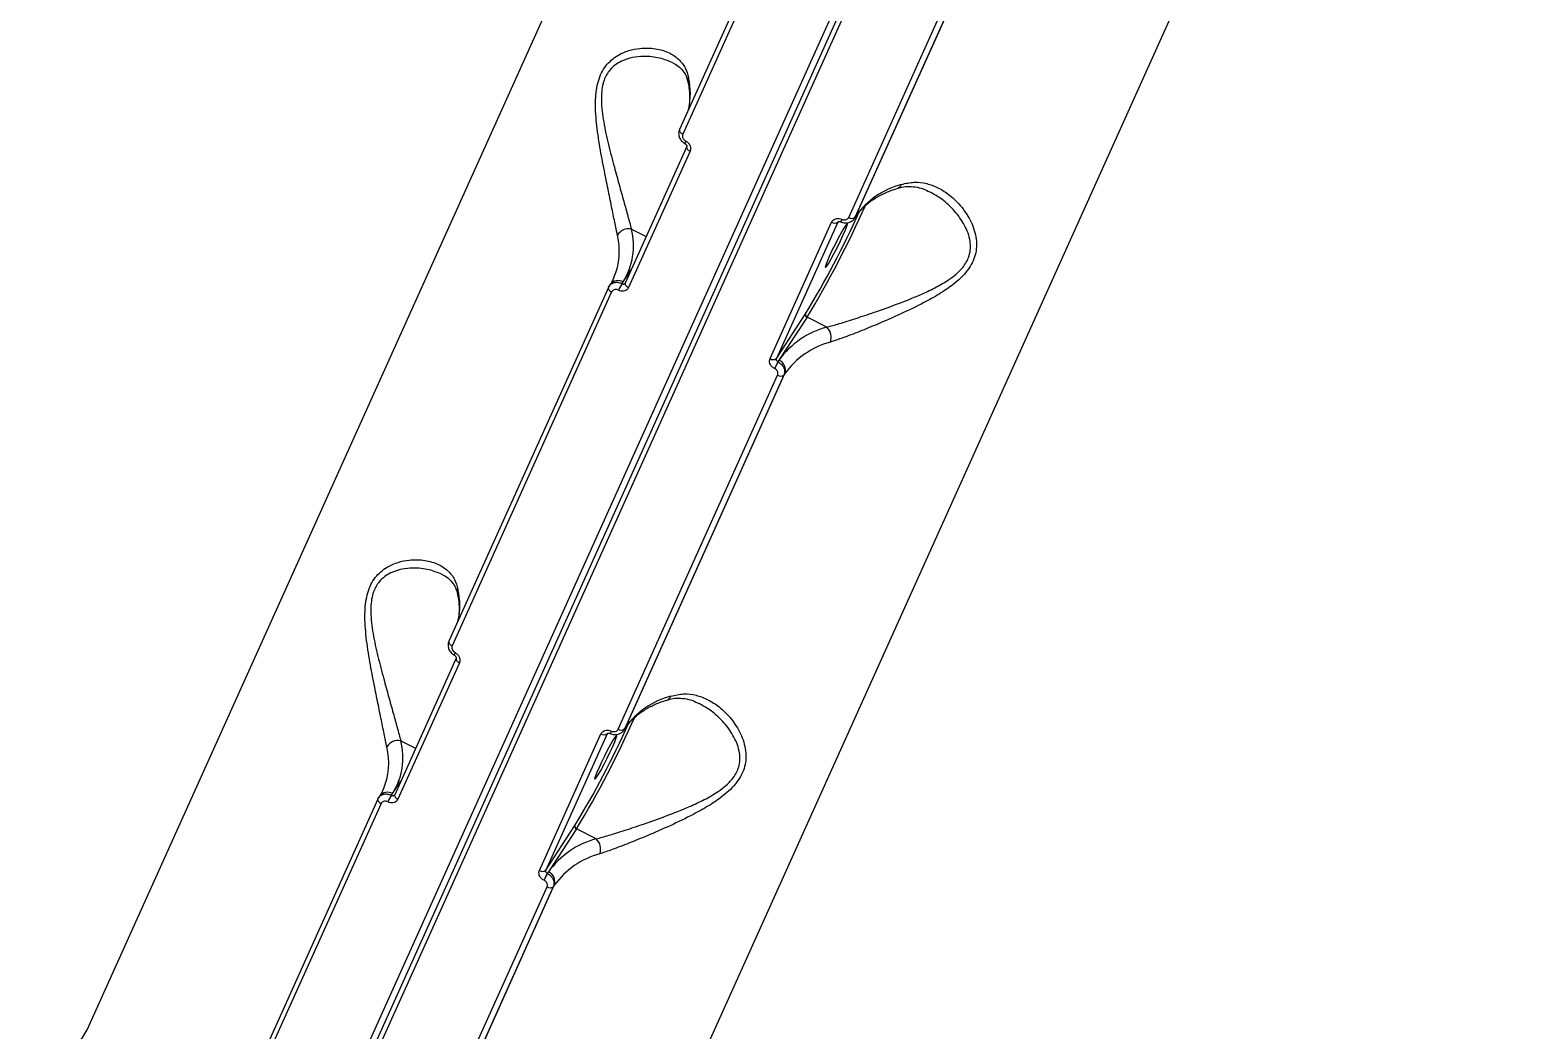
# Model space of a CAD drawing. Header units: millimetres. Extents: x -7720 to 6073, y -7402 to 5433.
# Drawn here: x 789.8 to 1064.6, y -2009.2 to -1826.1 of the extents above; entities that cross this region are included whole.
import ezdxf

# ---------------------------------------------------------------- set-up
doc = ezdxf.new("R2010")
doc.units = ezdxf.units.MM
for name, color, linetype in [('DIKOM_ОБЪЕКТ', 7, 'Continuous'), ('DIKOM_РАЗМЕР_ЗОНА', 7, 'Continuous'), ('DIKOM_РАЗМЕР_ОБЪЕКТА', 7, 'Continuous')]:
    doc.layers.add(name, color=color, linetype=linetype)
doc.styles.add('style1', font='arial.ttf', dxfattribs={"width": 0.8})
doc.dimstyles.new('1-50', dxfattribs={"dimtxt": 300, "dimasz": 200, "dimexe": 100, "dimexo": 0, "dimgap": 100, "dimtad": 1, "dimtxsty": 'style1', "dimcen": 200, "dimclrd": 7, "dimclre": 7, "dimclrt": 7, "dimadec": 1, "dimazin": 2, "dimtfac": 1, "dimtmove": 0, "dimatfit": 2, "dimfxl": 0, "dimlwd": 25, "dimlwe": 18, "dimarcsym": 0})

# ---------------------------------------------------------------- blocks, each defined once
blk = doc.blocks.new('*D0')
at = {"layer": 'Defpoints', "color": 0, "transparency": 16777216}
for p in [(-1165.04, 3934.07), (-6387.82, -4153.36), (1392.52, -4153.36)]:
    blk.add_point(p, dxfattribs=at)
at = {"layer": 'DIKOM_РАЗМЕР_ОБЪЕКТА', "color": 7, "lineweight": 18, "transparency": 16777216}
for p, q in [((-1165.04, 3934.07), (-6487.82, 3934.07)), ((1392.52, -4153.36), (-6487.82, -4153.36))]:
    blk.add_line(p, q, dxfattribs=at)
at = {"layer": 'DIKOM_РАЗМЕР_ОБЪЕКТА', "color": 7, "lineweight": 25, "transparency": 16777216}
blk.add_line((-6387.82, 3734.07), (-6387.82, -3953.36), dxfattribs=at)
at = {"layer": 'DIKOM_РАЗМЕР_ОБЪЕКТА', "color": 7, "transparency": 16777216}
for points in [[(-6421.16, 3734.07), (-6354.49, 3734.07), (-6387.82, 3934.07)], [(-6421.16, -3953.36), (-6354.49, -3953.36), (-6387.82, -4153.36)]]:
    blk.add_solid(points, dxfattribs=at)
at = {"layer": 'DIKOM_РАЗМЕР_ОБЪЕКТА', "color": 7, "transparency": 16777216, "insert": (-6640.99, -109.65), "char_height": 300, "attachment_point": 5, "rotation": 90, "style": 'style1'}
blk.add_mtext('8100', dxfattribs=at)
blk = doc.blocks.new('*D1')
at = {"layer": 'Defpoints', "color": 0, "transparency": 16777216}
for p in [(-3938.71, 77.29), (4572.68, -275.21), (4572.68, -6577.9)]:
    blk.add_point(p, dxfattribs=at)
at = {"layer": 'DIKOM_РАЗМЕР_ОБЪЕКТА', "color": 7, "lineweight": 18, "transparency": 16777216}
for p, q in [((-3938.71, 77.29), (-3938.71, -6677.9)), ((4572.68, -275.21), (4572.68, -6677.9))]:
    blk.add_line(p, q, dxfattribs=at)
at = {"layer": 'DIKOM_РАЗМЕР_ОБЪЕКТА', "color": 7, "lineweight": 25, "transparency": 16777216}
blk.add_line((-3738.71, -6577.9), (4372.68, -6577.9), dxfattribs=at)
at = {"layer": 'DIKOM_РАЗМЕР_ОБЪЕКТА', "color": 7, "transparency": 16777216}
for points in [[(-3738.71, -6544.56), (-3738.71, -6611.23), (-3938.71, -6577.9)], [(4372.68, -6544.56), (4372.68, -6611.23), (4572.68, -6577.9)]]:
    blk.add_solid(points, dxfattribs=at)
at = {"layer": 'DIKOM_РАЗМЕР_ОБЪЕКТА', "color": 7, "transparency": 16777216, "insert": (316.98, -6324.72), "char_height": 300, "attachment_point": 5, "style": 'style1'}
blk.add_mtext('8500', dxfattribs=at)
blk = doc.blocks.new('*D2')
at = {"layer": 'Defpoints', "color": 0, "transparency": 16777216}
for p in [(-2365.16, 5433.02), (-7269.56, -6016.09), (1800.96, -6016.09)]:
    blk.add_point(p, dxfattribs=at)
at = {"layer": 'DIKOM_РАЗМЕР_ЗОНА', "color": 7, "lineweight": 18, "transparency": 16777216}
for p, q in [((-2365.16, 5433.02), (-7369.56, 5433.02)), ((1800.96, -6016.09), (-7369.56, -6016.09))]:
    blk.add_line(p, q, dxfattribs=at)
at = {"layer": 'DIKOM_РАЗМЕР_ЗОНА', "color": 7, "lineweight": 25, "transparency": 16777216}
blk.add_line((-7269.56, 5233.02), (-7269.56, -5816.09), dxfattribs=at)
at = {"layer": 'DIKOM_РАЗМЕР_ЗОНА', "color": 7, "transparency": 16777216}
for points in [[(-7302.9, 5233.02), (-7236.23, 5233.02), (-7269.56, 5433.02)], [(-7302.9, -5816.09), (-7236.23, -5816.09), (-7269.56, -6016.09)]]:
    blk.add_solid(points, dxfattribs=at)
at = {"layer": 'DIKOM_РАЗМЕР_ЗОНА', "color": 7, "transparency": 16777216, "insert": (-7522.73, -291.53), "char_height": 300, "attachment_point": 5, "rotation": 90, "style": 'style1'}
blk.add_mtext('11500', dxfattribs=at)
blk = doc.blocks.new('*D3')
at = {"layer": 'Defpoints', "color": 0, "transparency": 16777216}
for p in [(-5938.71, -432.44), (6072.68, -1006.94), (6072.68, -7302.44)]:
    blk.add_point(p, dxfattribs=at)
at = {"layer": 'DIKOM_РАЗМЕР_ЗОНА', "color": 7, "lineweight": 18, "transparency": 16777216}
for p, q in [((-5938.71, -432.44), (-5938.71, -7402.44)), ((6072.68, -1006.94), (6072.68, -7402.44))]:
    blk.add_line(p, q, dxfattribs=at)
at = {"layer": 'DIKOM_РАЗМЕР_ЗОНА', "color": 7, "lineweight": 25, "transparency": 16777216}
blk.add_line((-5738.71, -7302.44), (5872.68, -7302.44), dxfattribs=at)
at = {"layer": 'DIKOM_РАЗМЕР_ЗОНА', "color": 7, "transparency": 16777216}
for points in [[(-5738.71, -7269.1), (-5738.71, -7335.77), (-5938.71, -7302.44)], [(5872.68, -7269.1), (5872.68, -7335.77), (6072.68, -7302.44)]]:
    blk.add_solid(points, dxfattribs=at)
at = {"layer": 'DIKOM_РАЗМЕР_ЗОНА', "color": 7, "transparency": 16777216, "insert": (66.98, -7049.26), "char_height": 300, "attachment_point": 5, "style": 'style1'}
blk.add_mtext('12000', dxfattribs=at)

msp = doc.modelspace()

# ---------------------------------------------------------------- linework, layer by layer
at = {"layer": 'DIKOM_ОБЪЕКТ', "color": 7, "linetype": 'Continuous', "lineweight": 15}
for p, q in [((810.797, -2102.69), (981.064, -1724.899)), ((982.223, -1724.948), (811.955, -2102.739)), ((982.852, -1725.796), (812.584, -2103.587)), ((800.307, -2009.181), (923.435, -1735.985)), ((937.952, -1779.578), (908.753, -1844.365)), ((938.542, -1780.407), (909.344, -1845.194)), ((1017.062, -1782.969), (893.935, -2056.166)), ((939.732, -1860.443), (968.931, -1795.657)), ((970.071, -1795.65), (940.872, -1860.437)), ((941.06, -1860.149), (970.259, -1795.362)), ((910.076, -1847.476), (898.818, -1872.454)), ((910.672, -1848.308), (899.414, -1873.286)), ((940.872, -1860.437), (941.06, -1860.149)), ((940.952, -1860.347), (941.06, -1860.149)), ((899.948, -1862.588), (902.653, -1863.946)), ((925.334, -1886.293), (936.591, -1861.315)), ((937.737, -1861.31), (926.48, -1886.288)), ((937.767, -1861.262), (937.737, -1861.31)), ((940.872, -1860.437), (940.754, -1860.629)), ((940.764, -1860.635), (940.952, -1860.347)), ((898.432, -1872.255), (899.971, -1869.897)), ((895.737, -1873.246), (866.538, -1938.032)), ((896.327, -1874.075), (867.129, -1938.861)), ((895.757, -1873.209), (895.737, -1873.246)), ((895.757, -1873.209), (895.875, -1873.017)), ((896.053, -1872.723), (895.865, -1873.011)), ((896.689, -1871.584), (896.746, -1871.459)), ((898.232, -1872.56), (898.432, -1872.255)), ((898.815, -1872.451), (898.805, -1872.463)), ((926.48, -1886.288), (931.822, -1878.105)), ((932.092, -1878.719), (926.964, -1886.573)), ((935.704, -1880.531), (932.092, -1878.719)), ((926.964, -1886.573), (926.765, -1886.879)), ((897.517, -1954.111), (926.716, -1889.324)), ((927.856, -1889.317), (898.657, -1954.104)), ((898.845, -1953.816), (928.044, -1889.029)), ((928.044, -1889.029), (927.856, -1889.317)), ((867.861, -1941.143), (856.603, -1966.121)), ((868.457, -1941.975), (857.199, -1966.953)), ((857.733, -1956.255), (860.438, -1957.613)), ((883.119, -1979.96), (894.376, -1954.982)), ((895.522, -1954.978), (884.265, -1979.956)), ((895.552, -1954.929), (895.522, -1954.978)), ((898.657, -1954.104), (898.539, -1954.296)), ((898.549, -1954.303), (898.737, -1954.014)), ((898.657, -1954.104), (898.845, -1953.816)), ((898.737, -1954.014), (898.845, -1953.816)), ((856.216, -1965.922), (857.756, -1963.565)), ((853.521, -1966.913), (824.323, -2031.699)), ((853.542, -1966.876), (853.521, -1966.913)), ((853.542, -1966.876), (853.66, -1966.684)), ((853.838, -1966.39), (853.65, -1966.678)), ((854.474, -1965.251), (854.531, -1965.126)), ((856.017, -1966.227), (856.216, -1965.922)), ((856.6, -1966.118), (856.59, -1966.13)), ((854.112, -1967.742), (824.914, -2032.528)), ((884.265, -1979.956), (889.607, -1971.772)), ((889.877, -1972.386), (884.749, -1980.241)), ((893.489, -1974.199), (889.877, -1972.386)), ((884.749, -1980.241), (884.55, -1980.546)), ((855.302, -2047.778), (884.501, -1982.992)), ((885.641, -1982.985), (856.442, -2047.771)), ((856.63, -2047.483), (885.829, -1982.697)), ((885.829, -1982.697), (885.641, -1982.985))]:
    msp.add_line(p, q, dxfattribs=at)
at = {"layer": 'DIKOM_ОБЪЕКТ', "color": 7, "linetype": 'Continuous', "lineweight": 15, "flags": 128}
for points in [[(908.753, -1844.365), (908.735, -1844.42), (908.731, -1844.524), (908.761, -1844.637), (908.824, -1844.755), (908.918, -1844.875), (909.039, -1844.99), (909.182, -1845.098), (909.344, -1845.194)], [(910.076, -1847.476), (910.058, -1847.531), (910.054, -1847.636), (910.084, -1847.749), (910.148, -1847.868), (910.243, -1847.988), (910.365, -1848.104), (910.509, -1848.212), (910.672, -1848.308)], [(938.733, -1863.652), (939.127, -1862.742), (939.386, -1862.065), (939.487, -1861.675), (939.424, -1861.605), (939.2, -1861.86), (938.835, -1862.419), (938.358, -1863.237), (937.808, -1864.248), (937.228, -1865.369), (936.667, -1866.511), (936.169, -1867.58), (935.775, -1868.49), (935.516, -1869.167), (935.415, -1869.557), (935.478, -1869.627), (935.701, -1869.372), (936.066, -1868.813), (936.544, -1867.995), (937.094, -1866.984), (937.674, -1865.863), (938.235, -1864.721), (938.733, -1863.652)], [(895.737, -1873.246), (895.719, -1873.3), (895.715, -1873.404), (895.745, -1873.518), (895.808, -1873.636), (895.901, -1873.755), (896.022, -1873.871), (896.166, -1873.979), (896.327, -1874.075)], [(898.818, -1872.454), (898.8, -1872.509), (898.797, -1872.614), (898.827, -1872.727), (898.891, -1872.846), (898.985, -1872.966), (899.107, -1873.082), (899.252, -1873.19), (899.414, -1873.286)], [(866.538, -1938.032), (866.52, -1938.087), (866.516, -1938.191), (866.546, -1938.304), (866.609, -1938.423), (866.703, -1938.542), (866.824, -1938.657), (866.967, -1938.765), (867.129, -1938.861)], [(867.861, -1941.143), (867.843, -1941.198), (867.839, -1941.303), (867.869, -1941.417), (867.933, -1941.536), (868.028, -1941.655), (868.15, -1941.771), (868.294, -1941.879), (868.457, -1941.975)], [(896.518, -1957.319), (896.912, -1956.409), (897.17, -1955.732), (897.272, -1955.342), (897.209, -1955.272), (896.985, -1955.527), (896.62, -1956.086), (896.143, -1956.904), (895.593, -1957.915), (895.013, -1959.037), (894.452, -1960.178), (893.954, -1961.247), (893.559, -1962.157), (893.301, -1962.835), (893.2, -1963.224), (893.263, -1963.294), (893.486, -1963.039), (893.851, -1962.48), (894.329, -1961.662), (894.879, -1960.651), (895.459, -1959.53), (896.02, -1958.388), (896.518, -1957.319)], [(853.521, -1966.913), (853.504, -1966.968), (853.5, -1967.072), (853.53, -1967.185), (853.593, -1967.303), (853.686, -1967.423), (853.807, -1967.538), (853.951, -1967.646), (854.112, -1967.742)], [(856.603, -1966.121), (856.585, -1966.176), (856.582, -1966.281), (856.612, -1966.395), (856.676, -1966.514), (856.77, -1966.633), (856.892, -1966.749), (857.037, -1966.857), (857.199, -1966.953)]]:
    msp.add_lwpolyline(points, dxfattribs=at)
at = {"layer": 'DIKOM_ОБЪЕКТ', "color": 7, "linetype": 'Continuous', "lineweight": 15}
for centre, radius, start, end in [((911.64, -1835.412), 1.364, 154.93902, 191.24361), ((897.683, -1837.773), 13.057, 347.10299, 13.0067), ((910.579, -1846.919), 0.852, 145.77224, 179.07413), ((953.275, -1868.919), 15.037, 104.99783, 144.3193), ((948.207, -1853.919), 1.269, 289.1705, 337.98304), ((779.468, -1786.024), 178.019, 328.85163, 335.64336), ((780.756, -1786.732), 177.1, 328.70753, 336.18672), ((899.394, -1864.799), 2.279, 75.92891, 151.5898), ((887.799, -1865.635), 12.525, 328.09297, 14.07843), ((937.161, -1860.516), 0.982, 234.51227, 305.91701), ((940.455, -1861.848), 2.243, 151.94531, 164.33264), ((940.298, -1859.646), 0.978, 234.67179, 306.01109), ((885.262, -1866.607), 12.467, 337.09687, 13.41438), ((897.502, -1873.81), 1.812, 59.14697, 143.1076), ((904.371, -1876.779), 7.448, 145.50326, 156.09092), ((932.285, -1878.268), 0.491, 160.63287, 246.8253), ((939.789, -1895.782), 15.789, 104.99712, 144.32049), ((934.053, -1882.383), 2.481, 338.91542, 48.27679), ((940.258, -1897.8), 15.037, 104.99724, 144.321), ((925.904, -1885.493), 0.982, 234.51323, 305.91604), ((945.136, -1896.613), 20.791, 152.081, 155.86564), ((926.192, -1888.378), 1.963, 340.63193, 66.83062), ((927.281, -1888.526), 0.978, 234.68876, 306.00613), ((869.425, -1929.079), 1.364, 154.94152, 191.24509), ((855.469, -1931.44), 13.056, 347.10256, 13.00772), ((868.365, -1940.587), 0.854, 145.80419, 179.04218), ((911.06, -1962.587), 15.037, 104.99783, 144.3193), ((905.992, -1947.586), 1.269, 289.17436, 337.97917), ((737.276, -1879.703), 177.993, 328.85113, 335.64385), ((738.542, -1880.4), 177.098, 328.70756, 336.18682), ((857.178, -1958.466), 2.279, 75.92454, 151.59417), ((845.584, -1959.302), 12.525, 328.09319, 14.07821), ((894.946, -1954.183), 0.982, 234.51178, 305.91751), ((898.231, -1955.512), 2.234, 151.92028, 164.35766), ((898.083, -1953.313), 0.978, 234.68308, 305.99982), ((843.047, -1960.274), 12.467, 337.09688, 13.41437), ((855.287, -1967.478), 1.812, 59.14672, 143.10785), ((862.16, -1970.448), 7.453, 145.50471, 156.08462), ((890.07, -1971.935), 0.491, 160.63449, 246.82833), ((897.574, -1989.449), 15.789, 104.99712, 144.32049), ((891.838, -1976.05), 2.48, 338.91342, 48.27762), ((898.043, -1991.467), 15.037, 104.99736, 144.32108), ((883.689, -1979.161), 0.982, 234.51282, 305.91646), ((902.828, -1990.235), 20.687, 152.07155, 155.87508), ((883.977, -1982.046), 1.963, 340.63193, 66.83062), ((885.066, -1982.193), 0.978, 234.68926, 306.00562)]:
    msp.add_arc(centre, radius, start, end, dxfattribs=at)
for points, knots in [([(538.191, -1795.95), (538.177, -1796.702), (538.122, -1799.568), (538.331, -1804.643), (538.82, -1811.167), (539.625, -1817.781), (540.72, -1824.469), (542.11, -1831.23), (543.794, -1838.057), (545.769, -1844.946), (548.036, -1851.891), (550.591, -1858.887), (553.434, -1865.928), (556.561, -1873.01), (559.97, -1880.126), (563.659, -1887.272), (567.626, -1894.442), (571.866, -1901.631), (576.376, -1908.832), (581.154, -1916.042), (586.195, -1923.254), (591.496, -1930.462), (597.053, -1937.663), (602.861, -1944.849), (608.916, -1952.016), (615.213, -1959.159), (621.748, -1966.272), (628.516, -1973.35), (635.512, -1980.387), (642.729, -1987.378), (650.164, -1994.319), (657.81, -2001.203), (665.662, -2008.025), (673.713, -2014.782), (681.958, -2021.467), (690.39, -2028.075), (699.003, -2034.602), (707.791, -2041.043), (716.747, -2047.392), (725.863, -2053.646), (735.135, -2059.799), (744.554, -2065.846), (754.113, -2071.784), (763.805, -2077.608), (773.623, -2083.314), (783.559, -2088.897), (793.608, -2094.35), (802.64, -2099.096), (808.344, -2101.987), (810.634, -2103.148)], [0, 0, 0, 0, 0.0077198, 0.02941, 0.0511067, 0.0728093, 0.0945176, 0.116231, 0.137949, 0.159671, 0.1813965, 0.2031247, 0.2248553, 0.2465877, 0.2683216, 0.2900565, 0.311792, 0.3335279, 0.3552642, 0.3770004, 0.3987365, 0.4204722, 0.4422076, 0.4639424, 0.4856768, 0.5074107, 0.5291438, 0.5508765, 0.5726086, 0.59434, 0.616071, 0.6378014, 0.6595311, 0.6812606, 0.7029894, 0.7247178, 0.7464457, 0.7681732, 0.7899003, 0.8116272, 0.8333537, 0.8550798, 0.8768057, 0.8985314, 0.9202568, 0.9419821, 0.9637072, 0.9854321, 1, 1, 1, 1]), ([(810.392, -2104.401), (806.324, -2102.33), (795.366, -2096.749), (777.841, -2087.204), (757.994, -2075.672), (738.494, -2063.543), (719.418, -2050.845), (700.846, -2037.606), (683.187, -2024.119), (666.48, -2010.435), (650.742, -1996.61), (635.717, -1982.418), (621.49, -1967.894), (608.13, -1953.083), (595.931, -1938.308), (584.908, -1923.62), (575.05, -1909.067), (566.195, -1894.411), (558.419, -1879.7), (551.776, -1864.984), (546.415, -1850.589), (542.312, -1836.552), (539.47, -1822.919), (537.766, -1810.001), (537.644, -1801.831), (537.587, -1797.963)], [0, 0, 0, 0, 0.0259397, 0.0698834, 0.113861, 0.1578047, 0.2030248, 0.2482819, 0.293502, 0.3374457, 0.3814232, 0.425367, 0.4705871, 0.515844, 0.561064, 0.6050079, 0.6489853, 0.6929291, 0.7381491, 0.7834061, 0.8286263, 0.8725698, 0.9165475, 0.9604911, 1, 1, 1, 1]), ([(897.389, -1863.715), (897.227, -1862.939), (896.904, -1861.387), (896.319, -1858.476), (895.668, -1855.3), (894.937, -1851.654), (894.156, -1847.58), (893.509, -1843.186), (893.26, -1839.056), (893.665, -1835.954), (894.439, -1833.962), (895.254, -1832.646), (896.279, -1831.58), (897.684, -1830.586), (899.449, -1829.84), (901.818, -1829.38), (904.39, -1829.441), (906.79, -1830.16), (908.602, -1831.38), (909.83, -1832.886), (910.224, -1834.22), (910.405, -1834.834)], [0, 0, 0, 0, 0.0554768, 0.1110244, 0.1664988, 0.222006, 0.2900233, 0.357964, 0.4226756, 0.4774069, 0.5052477, 0.5330943, 0.5627097, 0.5923739, 0.64043, 0.6885814, 0.7603253, 0.8320613, 0.8909997, 0.9498655, 1, 1, 1, 1]), ([(907.535, -1832.163), (906.752, -1831.833), (905.117, -1831.144), (902.531, -1830.896), (900.137, -1831.122), (898.382, -1831.658), (896.986, -1832.473), (895.82, -1833.54), (895.103, -1834.795), (894.675, -1836.189), (894.466, -1837.411), (894.396, -1839.764), (894.82, -1843.07), (895.74, -1847.181), (896.755, -1851.02), (897.713, -1854.493), (898.55, -1857.506), (899.318, -1860.309), (899.736, -1861.822), (899.948, -1862.588)], [0, 0, 0, 0, 0.08226891, 0.17172367, 0.22900995, 0.28746333, 0.3214654, 0.35637714, 0.40635374, 0.41966559, 0.45084944, 0.48306866, 0.56004791, 0.6420558, 0.72631952, 0.79430382, 0.86346938, 0.9307835, 1, 1, 1, 1]), ([(907.535, -1832.162), (907.598, -1832.187), (908.089, -1832.383), (908.781, -1832.934), (909.55, -1833.777), (910.045, -1834.681), (910.219, -1835.388), (910.294, -1835.696)], [0, 0, 0, 0, 0.0400435, 0.3129923, 0.5897721, 0.8215509, 1, 1, 1, 1]), ([(910.304, -1835.684), (910.367, -1836.013), (910.553, -1836.979), (910.644, -1838.502), (910.566, -1839.943), (910.347, -1840.728), (910.273, -1840.992)], [0, 0, 0, 0, 0.1695688, 0.4990186, 0.832148, 1, 1, 1, 1]), ([(908.771, -1844.375), (908.741, -1844.429), (908.603, -1844.673), (908.568, -1845.199), (908.715, -1845.866), (909.104, -1846.493), (909.516, -1846.764), (909.726, -1846.902)], [0, 0, 0, 0, 0.0639017, 0.2869587, 0.5142876, 0.752638, 1, 1, 1, 1]), ([(909.344, -1845.194), (909.314, -1845.287), (909.254, -1845.472), (909.301, -1845.787), (909.445, -1846.081), (909.651, -1846.306), (909.811, -1846.402), (909.874, -1846.44)], [0, 0, 0, 0, 0.2142266, 0.4286107, 0.6431998, 0.8580574, 1, 1, 1, 1]), ([(909.874, -1846.44), (909.97, -1846.497), (910.21, -1846.641), (910.519, -1846.978), (910.735, -1847.419), (910.806, -1847.89), (910.716, -1848.168), (910.672, -1848.308)], [0, 0, 0, 0, 0.1418397, 0.3567059, 0.5713463, 0.785727, 1, 1, 1, 1]), ([(909.725, -1846.909), (909.752, -1846.923), (909.827, -1846.961), (909.936, -1847.06), (910.03, -1847.188), (910.081, -1847.312), (910.093, -1847.418), (910.082, -1847.466), (910.073, -1847.479), (910.071, -1847.483)], [0, 0, 0, 0, 0.0810076, 0.227005, 0.3736224, 0.5247904, 0.6832586, 0.9025336, 1, 1, 1, 1]), ([(949.384, -1854.394), (950.167, -1854.216), (951.736, -1853.86), (954.024, -1854.164), (956.208, -1854.991), (958.389, -1856.416), (960.484, -1858.478), (962.228, -1861.192), (963.217, -1864.188), (963.123, -1866.813), (962.388, -1868.745), (961.504, -1870.168), (960.305, -1871.499), (958.581, -1872.982), (956.301, -1874.517), (953.059, -1876.315), (949.247, -1878.154), (945.246, -1879.887), (941.685, -1881.345), (938.73, -1882.484), (937.112, -1883.026), (936.367, -1883.275)], [0, 0, 0, 0, 0.0554762, 0.1110242, 0.1664977, 0.2220064, 0.2900234, 0.3579637, 0.4226766, 0.4774067, 0.5052477, 0.5330943, 0.56271, 0.5923746, 0.6404297, 0.6885815, 0.7603258, 0.8320624, 0.8910007, 0.9498671, 1, 1, 1, 1]), ([(948.618, -1855.149), (948.79, -1855.087), (949.408, -1854.865), (950.495, -1854.753), (951.909, -1854.816), (953.274, -1855.139), (954.147, -1855.567), (954.531, -1855.754)], [0, 0, 0, 0, 0.0837293, 0.3025085, 0.5447963, 0.8003167, 1, 1, 1, 1]), ([(935.704, -1880.531), (936.452, -1880.325), (938.073, -1879.877), (941.018, -1878.944), (944.548, -1877.767), (948.529, -1876.352), (952.299, -1874.871), (955.523, -1873.374), (957.759, -1872.099), (959.46, -1870.818), (960.82, -1869.454), (961.578, -1868.135), (961.951, -1866.827), (962.064, -1865.75), (961.848, -1863.837), (960.828, -1861.443), (958.882, -1858.908), (956.721, -1856.96), (955.183, -1856.108), (954.535, -1855.75)], [0, 0, 0, 0, 0.0614978, 0.1332852, 0.2070234, 0.2942455, 0.3837624, 0.4410902, 0.4995861, 0.5336101, 0.5685475, 0.6185593, 0.6318811, 0.6630835, 0.6953275, 0.77236, 0.8544284, 0.9387502, 1, 1, 1, 1]), ([(940.952, -1860.347), (941.109, -1860.12), (941.591, -1859.422), (942.601, -1858.35), (944.083, -1857.19), (945.823, -1856.193), (947.379, -1855.528), (948.358, -1855.205), (948.621, -1855.118)], [0, 0, 0, 0, 0.1026345, 0.3148412, 0.5229096, 0.7263087, 0.9265832, 1, 1, 1, 1]), ([(938.301, -1861.229), (938.352, -1861.257), (938.629, -1861.412), (939.196, -1861.488), (939.908, -1861.37), (940.479, -1861.012), (940.828, -1860.621), (940.896, -1860.35), (940.911, -1860.288)], [0, 0, 0, 0, 0.0544792, 0.2965011, 0.5182297, 0.7310864, 0.9381314, 1, 1, 1, 1]), ([(936.591, -1861.315), (936.637, -1861.232), (936.751, -1861.022), (937.062, -1860.771), (937.503, -1860.62), (938, -1860.613), (938.317, -1860.733), (938.475, -1860.793)], [0, 0, 0, 0, 0.1406169, 0.3550925, 0.5698635, 0.7848865, 1, 1, 1, 1]), ([(937.776, -1861.259), (937.781, -1861.246), (937.79, -1861.224), (937.888, -1861.18), (938.024, -1861.168), (938.168, -1861.187), (938.258, -1861.229), (938.295, -1861.246)], [0, 0, 0, 0, 0.3022574, 0.5216796, 0.7023062, 0.8805806, 1, 1, 1, 1]), ([(938.475, -1860.793), (938.581, -1860.833), (938.792, -1860.913), (939.124, -1860.907), (939.418, -1860.806), (939.626, -1860.638), (939.702, -1860.499), (939.732, -1860.443)], [0, 0, 0, 0, 0.2151327, 0.4301596, 0.6449681, 0.8594501, 1, 1, 1, 1]), ([(895.875, -1873.017), (895.9, -1872.974), (896.021, -1872.765), (896.382, -1872.493), (896.957, -1872.3), (897.611, -1872.304), (898.025, -1872.475), (898.232, -1872.56)], [0, 0, 0, 0, 0.0613439, 0.2959076, 0.5305889, 0.7653092, 1, 1, 1, 1]), ([(896.662, -1871.551), (896.568, -1871.78), (896.4, -1872.186), (896.159, -1872.559), (896.053, -1872.723)], [0, 0, 0, 0, 0.5627044, 1, 1, 1, 1]), ([(897.562, -1873.76), (897.459, -1873.716), (897.252, -1873.629), (896.927, -1873.624), (896.638, -1873.716), (896.434, -1873.88), (896.357, -1874.019), (896.327, -1874.075)], [0, 0, 0, 0, 0.2151579, 0.4301919, 0.6449781, 0.8595255, 1, 1, 1, 1]), ([(899.414, -1873.286), (899.369, -1873.368), (899.255, -1873.577), (898.948, -1873.823), (898.514, -1873.963), (898.026, -1873.956), (897.716, -1873.825), (897.562, -1873.76)], [0, 0, 0, 0, 0.1406259, 0.3551173, 0.5698743, 0.7848908, 1, 1, 1, 1]), ([(898.232, -1872.56), (898.283, -1872.584), (898.383, -1872.631), (898.543, -1872.638), (898.684, -1872.594), (898.773, -1872.528), (898.803, -1872.476), (898.809, -1872.465)], [0, 0, 0, 0, 0.23531045, 0.4703093, 0.70480973, 0.93873892, 1, 1, 1, 1]), ([(926.163, -1888.112), (926.065, -1888.059), (925.819, -1887.924), (925.501, -1887.601), (925.277, -1887.172), (925.201, -1886.709), (925.29, -1886.431), (925.334, -1886.293)], [0, 0, 0, 0, 0.141856, 0.3567388, 0.5713265, 0.7857059, 1, 1, 1, 1]), ([(926.48, -1886.288), (926.465, -1886.334), (926.436, -1886.427), (926.462, -1886.578), (926.539, -1886.717), (926.648, -1886.82), (926.732, -1886.862), (926.765, -1886.879)], [0, 0, 0, 0, 0.21403452, 0.4281548, 0.6427961, 0.85787665, 1, 1, 1, 1]), ([(926.765, -1886.879), (926.894, -1886.951), (927.22, -1887.134), (927.64, -1887.568), (927.936, -1888.144), (928.034, -1888.762), (927.915, -1889.132), (927.856, -1889.317)], [0, 0, 0, 0, 0.1417197, 0.3564244, 0.5709534, 0.7854679, 1, 1, 1, 1]), ([(926.716, -1889.324), (926.745, -1889.232), (926.804, -1889.047), (926.754, -1888.739), (926.604, -1888.453), (926.392, -1888.238), (926.228, -1888.148), (926.163, -1888.112)], [0, 0, 0, 0, 0.21427657, 0.42858899, 0.64317928, 0.85810241, 1, 1, 1, 1]), ([(855.174, -1957.382), (855.012, -1956.606), (854.689, -1955.055), (854.104, -1952.143), (853.452, -1948.967), (852.722, -1945.321), (851.941, -1941.247), (851.294, -1936.853), (851.045, -1932.724), (851.45, -1929.621), (852.224, -1927.629), (853.039, -1926.313), (854.064, -1925.248), (855.469, -1924.254), (857.234, -1923.507), (859.603, -1923.048), (862.175, -1923.108), (864.575, -1923.827), (866.387, -1925.047), (867.615, -1926.553), (868.009, -1927.888), (868.19, -1928.501)], [0, 0, 0, 0, 0.0554768, 0.1110259, 0.1664988, 0.222006, 0.2900232, 0.3579639, 0.4226755, 0.4774066, 0.5052475, 0.533093, 0.5627099, 0.5923741, 0.6404302, 0.6885815, 0.7603254, 0.8320615, 0.8909996, 0.9498656, 1, 1, 1, 1]), ([(865.319, -1925.831), (864.536, -1925.501), (862.902, -1924.812), (860.316, -1924.563), (857.921, -1924.789), (856.167, -1925.326), (854.771, -1926.14), (853.605, -1927.207), (852.888, -1928.462), (852.46, -1929.856), (852.251, -1931.079), (852.181, -1933.431), (852.605, -1936.737), (853.525, -1940.848), (854.539, -1944.688), (855.498, -1948.16), (856.335, -1951.174), (857.103, -1953.977), (857.521, -1955.489), (857.733, -1956.255)], [0, 0, 0, 0, 0.08226915, 0.17172346, 0.22900952, 0.28746498, 0.32146545, 0.35637863, 0.40635391, 0.41966575, 0.45084966, 0.48306885, 0.56004581, 0.64205586, 0.72631949, 0.79430373, 0.86346922, 0.93078191, 1, 1, 1, 1]), ([(865.32, -1925.829), (865.383, -1925.854), (865.874, -1926.05), (866.566, -1926.601), (867.335, -1927.444), (867.83, -1928.349), (868.004, -1929.056), (868.079, -1929.363)], [0, 0, 0, 0, 0.0400435, 0.3129915, 0.589772, 0.8215509, 1, 1, 1, 1]), ([(868.089, -1929.352), (868.152, -1929.68), (868.338, -1930.647), (868.429, -1932.17), (868.351, -1933.61), (868.132, -1934.396), (868.058, -1934.659)], [0, 0, 0, 0, 0.1695685, 0.4990185, 0.832148, 1, 1, 1, 1]), ([(866.556, -1938.042), (866.526, -1938.096), (866.388, -1938.34), (866.353, -1938.867), (866.5, -1939.533), (866.889, -1940.16), (867.301, -1940.431), (867.511, -1940.57)], [0, 0, 0, 0, 0.0638973, 0.2869559, 0.5142871, 0.7526378, 1, 1, 1, 1]), ([(867.129, -1938.861), (867.099, -1938.954), (867.039, -1939.14), (867.086, -1939.454), (867.23, -1939.748), (867.436, -1939.973), (867.596, -1940.069), (867.659, -1940.107)], [0, 0, 0, 0, 0.214231, 0.4286173, 0.6431531, 0.8580703, 1, 1, 1, 1]), ([(867.51, -1940.577), (867.537, -1940.59), (867.612, -1940.628), (867.721, -1940.728), (867.815, -1940.855), (867.866, -1940.979), (867.878, -1941.086), (867.866, -1941.134), (867.858, -1941.146), (867.856, -1941.15)], [0, 0, 0, 0, 0.0810086, 0.22698811, 0.3736072, 0.52478477, 0.6832549, 0.90253243, 1, 1, 1, 1]), ([(867.659, -1940.107), (867.755, -1940.165), (867.994, -1940.309), (868.304, -1940.645), (868.52, -1941.086), (868.591, -1941.557), (868.501, -1941.836), (868.457, -1941.975)], [0, 0, 0, 0, 0.1418382, 0.3567107, 0.571305, 0.7857293, 1, 1, 1, 1]), ([(907.169, -1948.062), (907.952, -1947.884), (909.521, -1947.528), (911.809, -1947.831), (913.993, -1948.658), (916.174, -1950.083), (918.269, -1952.145), (920.012, -1954.86), (921.002, -1957.856), (920.908, -1960.48), (920.173, -1962.413), (919.289, -1963.835), (918.09, -1965.166), (916.366, -1966.649), (914.086, -1968.185), (910.844, -1969.982), (907.032, -1971.821), (903.031, -1973.554), (899.47, -1975.012), (896.515, -1976.151), (894.897, -1976.693), (894.152, -1976.942)], [0, 0, 0, 0, 0.0554761, 0.1110241, 0.1664975, 0.2220056, 0.2900234, 0.3579634, 0.4226764, 0.4774065, 0.5052476, 0.5330939, 0.5627096, 0.5923742, 0.6404296, 0.6885814, 0.7603257, 0.8320619, 0.8910004, 0.9498668, 1, 1, 1, 1]), ([(893.489, -1974.199), (894.237, -1973.992), (895.858, -1973.544), (898.803, -1972.611), (902.333, -1971.434), (906.314, -1970.019), (910.084, -1968.538), (913.308, -1967.042), (915.544, -1965.766), (917.245, -1964.485), (918.605, -1963.121), (919.363, -1961.803), (919.736, -1960.494), (919.849, -1959.418), (919.633, -1957.504), (918.612, -1955.11), (916.667, -1952.576), (914.506, -1950.627), (912.967, -1949.776), (912.32, -1949.417)], [0, 0, 0, 0, 0.06149741, 0.13328494, 0.20702369, 0.29424542, 0.38376241, 0.44109076, 0.49958672, 0.53361075, 0.56854821, 0.61856008, 0.63188049, 0.66308432, 0.69532824, 0.77236104, 0.85442924, 0.93875225, 1, 1, 1, 1]), ([(898.737, -1954.014), (898.894, -1953.787), (899.376, -1953.089), (900.386, -1952.017), (901.868, -1950.857), (903.607, -1949.86), (905.164, -1949.195), (906.143, -1948.872), (906.406, -1948.786)], [0, 0, 0, 0, 0.1026344, 0.3148406, 0.5229096, 0.7263079, 0.9265832, 1, 1, 1, 1]), ([(906.403, -1948.816), (906.575, -1948.755), (907.193, -1948.532), (908.28, -1948.42), (909.694, -1948.483), (911.059, -1948.806), (911.932, -1949.234), (912.315, -1949.422)], [0, 0, 0, 0, 0.0837293, 0.3025085, 0.5447963, 0.8003167, 1, 1, 1, 1]), ([(894.376, -1954.982), (894.422, -1954.899), (894.536, -1954.69), (894.847, -1954.438), (895.287, -1954.288), (895.785, -1954.28), (896.102, -1954.4), (896.26, -1954.46)], [0, 0, 0, 0, 0.1406229, 0.3550991, 0.5698706, 0.7848797, 1, 1, 1, 1]), ([(895.561, -1954.926), (895.566, -1954.913), (895.575, -1954.891), (895.673, -1954.848), (895.809, -1954.835), (895.953, -1954.854), (896.043, -1954.896), (896.079, -1954.913)], [0, 0, 0, 0, 0.3022654, 0.5216933, 0.7023246, 0.8805775, 1, 1, 1, 1]), ([(896.086, -1954.896), (896.137, -1954.925), (896.413, -1955.08), (896.981, -1955.155), (897.693, -1955.037), (898.264, -1954.679), (898.613, -1954.289), (898.681, -1954.018), (898.696, -1953.955)], [0, 0, 0, 0, 0.05450345, 0.29651915, 0.51824205, 0.73109334, 0.93813298, 1, 1, 1, 1]), ([(896.26, -1954.46), (896.366, -1954.5), (896.577, -1954.58), (896.909, -1954.574), (897.203, -1954.474), (897.411, -1954.306), (897.487, -1954.166), (897.517, -1954.111)], [0, 0, 0, 0, 0.2151336, 0.4301614, 0.6449708, 0.8594409, 1, 1, 1, 1]), ([(853.66, -1966.684), (853.685, -1966.641), (853.806, -1966.432), (854.167, -1966.16), (854.742, -1965.967), (855.396, -1965.972), (855.81, -1966.142), (856.017, -1966.227)], [0, 0, 0, 0, 0.061339, 0.2959018, 0.5305909, 0.7653005, 1, 1, 1, 1]), ([(854.447, -1965.218), (854.353, -1965.447), (854.185, -1965.853), (853.944, -1966.227), (853.838, -1966.39)], [0, 0, 0, 0, 0.5626886, 1, 1, 1, 1]), ([(855.347, -1967.427), (855.243, -1967.383), (855.037, -1967.296), (854.712, -1967.291), (854.423, -1967.384), (854.218, -1967.547), (854.142, -1967.687), (854.112, -1967.742)], [0, 0, 0, 0, 0.2151342, 0.4301872, 0.6449585, 0.8594781, 1, 1, 1, 1]), ([(857.199, -1966.953), (857.154, -1967.036), (857.04, -1967.244), (856.733, -1967.49), (856.299, -1967.63), (855.811, -1967.624), (855.501, -1967.493), (855.347, -1967.427)], [0, 0, 0, 0, 0.140588, 0.3551056, 0.5698609, 0.7848759, 1, 1, 1, 1]), ([(856.017, -1966.227), (856.067, -1966.251), (856.168, -1966.298), (856.327, -1966.305), (856.468, -1966.261), (856.558, -1966.195), (856.588, -1966.143), (856.594, -1966.132)], [0, 0, 0, 0, 0.2352658, 0.470326, 0.7047884, 0.938652, 1, 1, 1, 1]), ([(883.948, -1981.78), (883.85, -1981.726), (883.604, -1981.591), (883.286, -1981.268), (883.062, -1980.839), (882.986, -1980.376), (883.075, -1980.099), (883.119, -1979.96)], [0, 0, 0, 0, 0.1418661, 0.3567386, 0.571325, 0.7857047, 1, 1, 1, 1]), ([(884.265, -1979.956), (884.25, -1980.002), (884.221, -1980.094), (884.247, -1980.246), (884.324, -1980.385), (884.433, -1980.487), (884.517, -1980.529), (884.55, -1980.546)], [0, 0, 0, 0, 0.2140262, 0.4281402, 0.6427978, 0.8578773, 1, 1, 1, 1]), ([(884.55, -1980.546), (884.679, -1980.618), (885.005, -1980.801), (885.425, -1981.235), (885.72, -1981.811), (885.819, -1982.429), (885.7, -1982.8), (885.641, -1982.985)], [0, 0, 0, 0, 0.14172, 0.3564187, 0.5709523, 0.7854673, 1, 1, 1, 1]), ([(884.501, -1982.992), (884.53, -1982.899), (884.589, -1982.714), (884.539, -1982.406), (884.389, -1982.12), (884.177, -1981.905), (884.013, -1981.815), (883.948, -1981.78)], [0, 0, 0, 0, 0.2142776, 0.4285911, 0.6431908, 0.8581017, 1, 1, 1, 1]), ([(792.192, -2013.516), (792.726, -2013.575), (794.223, -2013.738), (796.565, -2013.156), (798.894, -2011.625), (799.833, -2010.001), (800.307, -2009.181)], [0, 0, 0, 0, 0.1529599, 0.4283738, 0.7114328, 1, 1, 1, 1])]:
    msp.add_open_spline(points, degree=3, knots=knots, dxfattribs=at)

# ---------------------------------------------------------------- dimensions: what is measured, and where the dimension line sits
at = {"layer": 'DIKOM_РАЗМЕР_ЗОНА'}
dim = msp.add_linear_dim(base=(-7269.562, -6016.09), p1=(-2365.162, 5433.022), p2=(1800.959, -6016.09), angle=90, text='11500', dimstyle='1-50', dxfattribs=at)
dim.commit()
dim.dimension.update_dxf_attribs({"geometry": '*D2', "text_midpoint": (-7269.562, -291.534), "dimtype": 160})
dim = msp.add_linear_dim(base=(6072.676, -7302.437), p1=(-5938.714, -432.437), p2=(6072.676, -1006.937), text='12000', dimstyle='1-50', dxfattribs=at)
dim.commit()
dim.dimension.update_dxf_attribs({"geometry": '*D3', "text_midpoint": (66.981, -7302.437), "dimtype": 160})
at = {"layer": 'DIKOM_РАЗМЕР_ОБЪЕКТА'}
dim = msp.add_linear_dim(base=(-6387.822, -4153.364), p1=(-1165.044, 3934.068), p2=(1392.523, -4153.364), angle=90, text='8100', dimstyle='1-50', dxfattribs=at)
dim.commit()
dim.dimension.update_dxf_attribs({"geometry": '*D0', "text_midpoint": (-6387.822, -109.648), "dimtype": 160})
dim = msp.add_linear_dim(base=(4572.676, -6577.897), p1=(-3938.714, 77.288), p2=(4572.676, -275.211), text='8500', dimstyle='1-50', dxfattribs=at)
dim.commit()
dim.dimension.update_dxf_attribs({"geometry": '*D1', "text_midpoint": (316.981, -6577.897), "dimtype": 160})

doc.saveas('drawing.dxf')
